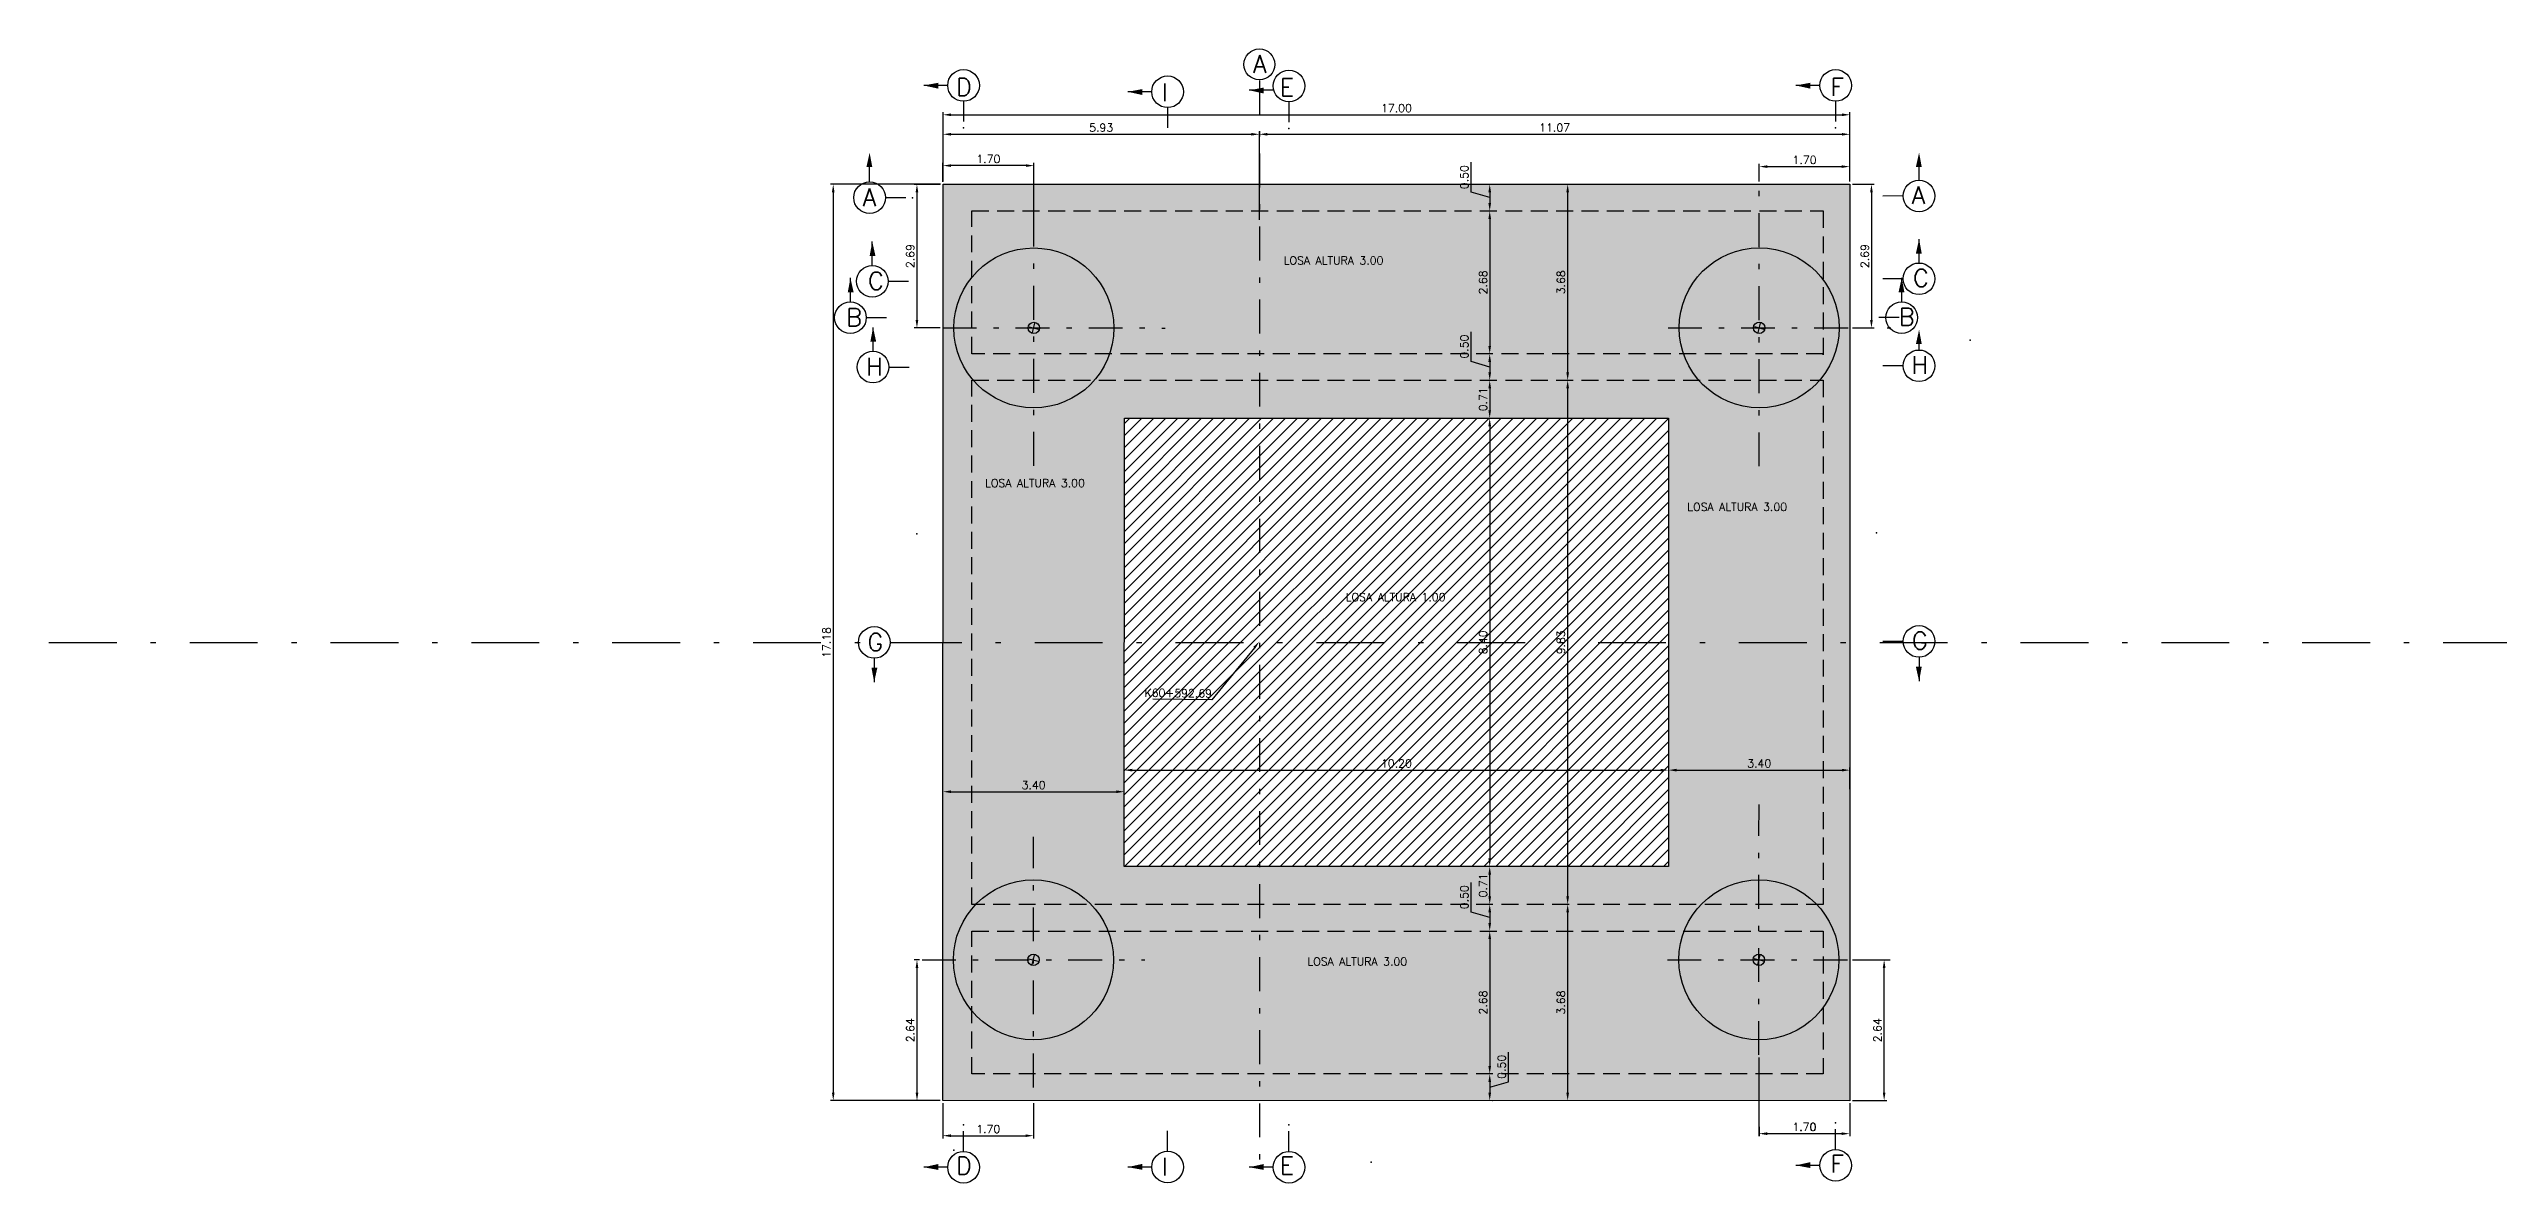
# Model space of a CAD drawing. Header units: metres. Extents: x 1080427 to 1081241, y 976768 to 977191.
# Drawn here: x 1080643.81 to 1080689.72, y 976913.63 to 976934.9 of the extents above; entities that cross this region are included whole.
import ezdxf
from ezdxf import colors
from ezdxf.entities.mleader import LeaderData, LeaderLine
from ezdxf.math import Vec2, Vec3

# ---------------------------------------------------------------- set-up
doc = ezdxf.new("R2010")
doc.units = ezdxf.units.M
doc.header["$LTSCALE"] = 25.4
doc.linetypes.add('DASHDOT', pattern=[1, 0.5, -0.25, 0, -0.25])
doc.linetypes.add('HIDDEN', pattern=[0.375, 0.25, -0.125])
for name, color, linetype in [('CAISSON ACTUALES', 94, 'Continuous'), ('CIRCULOCONTRAP', 130, 'Continuous'), ('CONTRAPESO', 3, 'Continuous'), ('EJE PUENTE', 41, 'DASHDOT'), ('PILA', 3, 'Continuous'), ('PROY', 9, 'HIDDEN'), ('R175COTR', 7, 'Continuous'), ('SOLIDOS', 9, 'Continuous')]:
    doc.layers.add(name, color=color, linetype=linetype)
for name, color, linetype, lineweight in [('COTA', 1, 'Continuous', 30), ('EJECONTRAPESO', 41, 'DASHDOT', 30), ('EJEPILOTE', 145, 'DASHDOT', 30), ('SOLIDOREFCONT', 254, 'Continuous', 5)]:
    doc.layers.add(name, color=color, linetype=linetype, lineweight=lineweight)
doc.styles.add('romans', font='romans.shx')
doc.dimstyles.new('Copy 75', dxfattribs={"dimtxt": 0.15, "dimasz": 0.15, "dimexe": 0.05, "dimexo": 0.05, "dimgap": 0.05, "dimtad": 1, "dimzin": 0, "dimdsep": 46, "dimtxsty": 'romans', "dimcen": 0.002, "dimclrd": 1, "dimclre": 1, "dimclrt": 3, "dimadec": 4, "dimazin": 0, "dimtfac": 1, "dimtofl": 0, "dimtmove": 1, "dimatfit": 3, "dimfxl": 1, "dimtolj": 1, "dimtzin": 0, "dimarcsym": 1})

# ---------------------------------------------------------------- blocks, each defined once
blk = doc.blocks.new('*D845')
at = {"layer": 'COTA', "color": 1, "lineweight": -2, "transparency": 16777216}
for p, q in [((1080660.571, 976915.128), (1080660.571, 976914.47)), ((1080662.271, 976915.127), (1080662.271, 976914.47)), ((1080660.721, 976914.52), (1080662.121, 976914.52))]:
    blk.add_line(p, q, dxfattribs=at)
at = {"layer": 'COTA', "color": 1, "transparency": 16777216}
for points in [[(1080660.721, 976914.545), (1080660.721, 976914.495), (1080660.571, 976914.52)], [(1080662.121, 976914.545), (1080662.121, 976914.495), (1080662.271, 976914.52)]]:
    blk.add_solid(points, dxfattribs=at)
at = {"layer": 'Defpoints', "color": 0, "transparency": 16777216}
for p in [(1080660.571, 976915.178), (1080662.271, 976915.177), (1080662.271, 976914.52)]:
    blk.add_point(p, dxfattribs=at)
at = {"layer": 'COTA', "color": 3, "transparency": 16777216, "insert": (1080661.421, 976914.645), "char_height": 0.15, "attachment_point": 5, "style": 'romans'}
blk.add_mtext('\\A1;1.70', dxfattribs=at)
blk = doc.blocks.new('*D846')
at = {"layer": 'COTA', "color": 1, "lineweight": -2, "transparency": 16777216}
for p, q in [((1080660.573, 976932.408), (1080660.573, 976933.712)), ((1080660.723, 976933.662), (1080677.423, 976933.662)), ((1080677.573, 976932.408), (1080677.573, 976933.712))]:
    blk.add_line(p, q, dxfattribs=at)
at = {"layer": 'COTA', "color": 1, "transparency": 16777216}
for points in [[(1080660.723, 976933.687), (1080660.723, 976933.637), (1080660.573, 976933.662)], [(1080677.423, 976933.687), (1080677.423, 976933.637), (1080677.573, 976933.662)]]:
    blk.add_solid(points, dxfattribs=at)
at = {"layer": 'Defpoints', "color": 0, "transparency": 16777216}
for p in [(1080677.573, 976933.662), (1080660.573, 976932.358), (1080677.573, 976932.358)]:
    blk.add_point(p, dxfattribs=at)
at = {"layer": 'COTA', "color": 3, "transparency": 16777216, "insert": (1080669.073, 976933.787), "char_height": 0.15, "attachment_point": 5, "style": 'romans'}
blk.add_mtext('\\A1;17.00', dxfattribs=at)
blk = doc.blocks.new('*D847')
at = {"layer": 'COTA', "color": 1, "lineweight": -2, "transparency": 16777216}
for p, q in [((1080660.523, 976932.358), (1080658.465, 976932.358)), ((1080658.515, 976932.208), (1080658.515, 976915.328)), ((1080660.521, 976915.178), (1080658.465, 976915.178))]:
    blk.add_line(p, q, dxfattribs=at)
at = {"layer": 'COTA', "color": 1, "transparency": 16777216}
for points in [[(1080658.49, 976932.208), (1080658.54, 976932.208), (1080658.515, 976932.358)], [(1080658.49, 976915.328), (1080658.54, 976915.328), (1080658.515, 976915.178)]]:
    blk.add_solid(points, dxfattribs=at)
at = {"layer": 'Defpoints', "color": 0, "transparency": 16777216}
for p in [(1080660.573, 976932.358), (1080658.515, 976915.178), (1080660.571, 976915.178)]:
    blk.add_point(p, dxfattribs=at)
at = {"layer": 'COTA', "color": 3, "transparency": 16777216, "insert": (1080658.39, 976923.768), "char_height": 0.15, "attachment_point": 5, "rotation": 90, "style": 'romans'}
blk.add_mtext('\\A1;17.18', dxfattribs=at)
blk = doc.blocks.new('*D848')
at = {"layer": 'COTA', "color": 1, "lineweight": -2, "transparency": 16777216}
for p, q in [((1080670.471, 976932.213), (1080670.471, 976932.771)), ((1080670.821, 976932.108), (1080670.471, 976932.213)), ((1080670.821, 976932.208), (1080670.821, 976932.009))]:
    blk.add_line(p, q, dxfattribs=at)
at = {"layer": 'COTA', "color": 1, "transparency": 16777216}
for points in [[(1080670.796, 976932.208), (1080670.846, 976932.208), (1080670.821, 976932.358)], [(1080670.796, 976932.009), (1080670.846, 976932.009), (1080670.821, 976931.859)]]:
    blk.add_solid(points, dxfattribs=at)
at = {"layer": 'Defpoints', "color": 0, "transparency": 16777216}
for p in [(1080670.821, 976932.358), (1080670.821, 976931.859), (1080670.821, 976931.859)]:
    blk.add_point(p, dxfattribs=at)
at = {"layer": 'COTA', "color": 3, "transparency": 16777216, "insert": (1080670.346, 976932.492), "char_height": 0.15, "attachment_point": 5, "rotation": 90, "style": 'romans'}
blk.add_mtext('\\A1;0.50', dxfattribs=at)
blk = doc.blocks.new('*D849')
at = {"layer": 'COTA', "color": 1, "lineweight": -2, "transparency": 16777216}
blk.add_line((1080670.821, 976931.709), (1080670.821, 976929.329), dxfattribs=at)
at = {"layer": 'COTA', "color": 1, "transparency": 16777216}
for points in [[(1080670.796, 976931.709), (1080670.846, 976931.709), (1080670.821, 976931.859)], [(1080670.796, 976929.329), (1080670.846, 976929.329), (1080670.821, 976929.179)]]:
    blk.add_solid(points, dxfattribs=at)
at = {"layer": 'Defpoints', "color": 0, "transparency": 16777216}
for p in [(1080670.821, 976931.859), (1080670.821, 976929.179), (1080670.821, 976929.179)]:
    blk.add_point(p, dxfattribs=at)
at = {"layer": 'COTA', "color": 3, "transparency": 16777216, "insert": (1080670.696, 976930.519), "char_height": 0.15, "attachment_point": 5, "rotation": 90, "style": 'romans'}
blk.add_mtext('\\A1;2.68', dxfattribs=at)
blk = doc.blocks.new('*D850')
at = {"layer": 'COTA', "color": 1, "lineweight": -2, "transparency": 16777216}
for p, q in [((1080670.471, 976929.036), (1080670.471, 976929.593)), ((1080670.821, 976928.931), (1080670.471, 976929.036)), ((1080670.821, 976929.029), (1080670.821, 976928.833))]:
    blk.add_line(p, q, dxfattribs=at)
at = {"layer": 'COTA', "color": 1, "transparency": 16777216}
for points in [[(1080670.796, 976929.029), (1080670.846, 976929.029), (1080670.821, 976929.179)], [(1080670.796, 976928.833), (1080670.846, 976928.833), (1080670.821, 976928.683)]]:
    blk.add_solid(points, dxfattribs=at)
at = {"layer": 'Defpoints', "color": 0, "transparency": 16777216}
for p in [(1080670.821, 976929.179), (1080670.821, 976928.683), (1080670.821, 976928.683)]:
    blk.add_point(p, dxfattribs=at)
at = {"layer": 'COTA', "color": 3, "transparency": 16777216, "insert": (1080670.346, 976929.315), "char_height": 0.15, "attachment_point": 5, "rotation": 90, "style": 'romans'}
blk.add_mtext('\\A1;0.50', dxfattribs=at)
blk = doc.blocks.new('*D851')
at = {"layer": 'COTA', "color": 1, "lineweight": -2, "transparency": 16777216}
for p, q in [((1080670.821, 976927.822), (1080670.821, 976919.718)), ((1080670.87, 976927.972), (1080670.871, 976927.972)), ((1080670.871, 976919.568), (1080670.871, 976919.568))]:
    blk.add_line(p, q, dxfattribs=at)
at = {"layer": 'COTA', "color": 1, "transparency": 16777216}
for points in [[(1080670.796, 976927.822), (1080670.846, 976927.822), (1080670.821, 976927.972)], [(1080670.796, 976919.718), (1080670.846, 976919.718), (1080670.821, 976919.568)]]:
    blk.add_solid(points, dxfattribs=at)
at = {"layer": 'Defpoints', "color": 0, "transparency": 16777216}
for p in [(1080670.82, 976927.972), (1080670.821, 976919.568), (1080670.821, 976919.568)]:
    blk.add_point(p, dxfattribs=at)
at = {"layer": 'COTA', "color": 3, "transparency": 16777216, "insert": (1080670.696, 976923.77), "char_height": 0.15, "attachment_point": 5, "rotation": 90, "style": 'romans'}
blk.add_mtext('\\A1;8.40', dxfattribs=at)
blk = doc.blocks.new('*D852')
at = {"layer": 'COTA', "color": 1, "lineweight": -2, "transparency": 16777216}
for p, q in [((1080670.471, 976918.713), (1080670.471, 976919.27)), ((1080670.821, 976918.608), (1080670.471, 976918.713)), ((1080670.821, 976918.708), (1080670.821, 976918.508))]:
    blk.add_line(p, q, dxfattribs=at)
at = {"layer": 'COTA', "color": 1, "transparency": 16777216}
for points in [[(1080670.796, 976918.708), (1080670.846, 976918.708), (1080670.821, 976918.858)], [(1080670.796, 976918.508), (1080670.846, 976918.508), (1080670.821, 976918.358)]]:
    blk.add_solid(points, dxfattribs=at)
at = {"layer": 'Defpoints', "color": 0, "transparency": 16777216}
for p in [(1080670.821, 976918.858), (1080670.821, 976918.358), (1080670.821, 976918.358)]:
    blk.add_point(p, dxfattribs=at)
at = {"layer": 'COTA', "color": 3, "transparency": 16777216, "insert": (1080670.346, 976918.991), "char_height": 0.15, "attachment_point": 5, "rotation": 90, "style": 'romans'}
blk.add_mtext('\\A1;0.50', dxfattribs=at)
blk = doc.blocks.new('*D853')
at = {"layer": 'COTA', "color": 1, "lineweight": -2, "transparency": 16777216}
blk.add_line((1080670.821, 976918.208), (1080670.821, 976915.827), dxfattribs=at)
at = {"layer": 'COTA', "color": 1, "transparency": 16777216}
for points in [[(1080670.796, 976918.208), (1080670.846, 976918.208), (1080670.821, 976918.358)], [(1080670.796, 976915.827), (1080670.846, 976915.827), (1080670.821, 976915.677)]]:
    blk.add_solid(points, dxfattribs=at)
at = {"layer": 'Defpoints', "color": 0, "transparency": 16777216}
for p in [(1080670.821, 976918.358), (1080670.821, 976915.677), (1080670.821, 976915.677)]:
    blk.add_point(p, dxfattribs=at)
at = {"layer": 'COTA', "color": 3, "transparency": 16777216, "insert": (1080670.696, 976917.017), "char_height": 0.15, "attachment_point": 5, "rotation": 90, "style": 'romans'}
blk.add_mtext('\\A1;2.68', dxfattribs=at)
blk = doc.blocks.new('*D854')
at = {"layer": 'COTA', "color": 1, "lineweight": -2, "transparency": 16777216}
for p, q in [((1080671.171, 976915.532), (1080671.171, 976916.089)), ((1080670.821, 976915.427), (1080671.171, 976915.532)), ((1080670.821, 976915.527), (1080670.821, 976915.327)), ((1080670.87, 976915.177), (1080670.871, 976915.177))]:
    blk.add_line(p, q, dxfattribs=at)
at = {"layer": 'COTA', "color": 1, "transparency": 16777216}
for points in [[(1080670.796, 976915.527), (1080670.846, 976915.527), (1080670.821, 976915.677)], [(1080670.796, 976915.327), (1080670.846, 976915.327), (1080670.821, 976915.177)]]:
    blk.add_solid(points, dxfattribs=at)
at = {"layer": 'Defpoints', "color": 0, "transparency": 16777216}
for p in [(1080670.821, 976915.677), (1080670.82, 976915.177), (1080670.821, 976915.177)]:
    blk.add_point(p, dxfattribs=at)
at = {"layer": 'COTA', "color": 3, "transparency": 16777216, "insert": (1080671.046, 976915.811), "char_height": 0.15, "attachment_point": 5, "rotation": 90, "style": 'romans'}
blk.add_mtext('\\A1;0.50', dxfattribs=at)
blk = doc.blocks.new('*D855')
at = {"layer": 'COTA', "color": 1, "lineweight": -2, "transparency": 16777216}
for p, q in [((1080660.572, 976920.919), (1080660.572, 976920.919)), ((1080660.722, 976920.969), (1080663.821, 976920.969))]:
    blk.add_line(p, q, dxfattribs=at)
at = {"layer": 'COTA', "color": 1, "transparency": 16777216}
for points in [[(1080660.722, 976920.994), (1080660.722, 976920.944), (1080660.572, 976920.969)], [(1080663.821, 976920.994), (1080663.821, 976920.944), (1080663.971, 976920.969)]]:
    blk.add_solid(points, dxfattribs=at)
at = {"layer": 'Defpoints', "color": 0, "transparency": 16777216}
for p in [(1080660.572, 976920.969), (1080663.971, 976920.969), (1080663.971, 976920.969)]:
    blk.add_point(p, dxfattribs=at)
at = {"layer": 'COTA', "color": 3, "transparency": 16777216, "insert": (1080662.271, 976921.094), "char_height": 0.15, "attachment_point": 5, "style": 'romans'}
blk.add_mtext('\\A1;3.40', dxfattribs=at)
blk = doc.blocks.new('*D856')
at = {"layer": 'COTA', "color": 1, "lineweight": -2, "transparency": 16777216}
for p, q in [((1080664.121, 976921.374), (1080674.023, 976921.374)), ((1080674.173, 976921.424), (1080674.173, 976921.424))]:
    blk.add_line(p, q, dxfattribs=at)
at = {"layer": 'COTA', "color": 1, "transparency": 16777216}
for points in [[(1080664.121, 976921.399), (1080664.121, 976921.349), (1080663.971, 976921.374)], [(1080674.023, 976921.399), (1080674.023, 976921.349), (1080674.173, 976921.374)]]:
    blk.add_solid(points, dxfattribs=at)
at = {"layer": 'Defpoints', "color": 0, "transparency": 16777216}
for p in [(1080663.971, 976921.374), (1080674.173, 976921.374), (1080674.173, 976921.374)]:
    blk.add_point(p, dxfattribs=at)
at = {"layer": 'COTA', "color": 3, "transparency": 16777216, "insert": (1080669.072, 976921.499), "char_height": 0.15, "attachment_point": 5, "style": 'romans'}
blk.add_mtext('\\A1;10.20', dxfattribs=at)
blk = doc.blocks.new('*D857')
at = {"layer": 'COTA', "color": 1, "lineweight": -2, "transparency": 16777216}
for p, q in [((1080674.173, 976921.324), (1080674.173, 976921.324)), ((1080674.323, 976921.374), (1080677.423, 976921.374)), ((1080677.573, 976921.019), (1080677.573, 976921.424))]:
    blk.add_line(p, q, dxfattribs=at)
at = {"layer": 'COTA', "color": 1, "transparency": 16777216}
for points in [[(1080674.323, 976921.399), (1080674.323, 976921.349), (1080674.173, 976921.374)], [(1080677.423, 976921.399), (1080677.423, 976921.349), (1080677.573, 976921.374)]]:
    blk.add_solid(points, dxfattribs=at)
at = {"layer": 'Defpoints', "color": 0, "transparency": 16777216}
for p in [(1080674.173, 976921.374), (1080677.573, 976921.374), (1080677.573, 976920.969)]:
    blk.add_point(p, dxfattribs=at)
at = {"layer": 'COTA', "color": 3, "transparency": 16777216, "insert": (1080675.873, 976921.499), "char_height": 0.15, "attachment_point": 5, "style": 'romans'}
blk.add_mtext('\\A1;3.40', dxfattribs=at)
blk = doc.blocks.new('*D858')
at = {"layer": 'COTA', "color": 1, "lineweight": -2, "transparency": 16777216}
blk.add_line((1080672.282, 976932.208), (1080672.282, 976928.833), dxfattribs=at)
at = {"layer": 'COTA', "color": 1, "transparency": 16777216}
for points in [[(1080672.257, 976932.208), (1080672.307, 976932.208), (1080672.282, 976932.358)], [(1080672.257, 976928.833), (1080672.307, 976928.833), (1080672.282, 976928.683)]]:
    blk.add_solid(points, dxfattribs=at)
at = {"layer": 'Defpoints', "color": 0, "transparency": 16777216}
for p in [(1080672.282, 976932.358), (1080672.282, 976928.683), (1080672.282, 976928.683)]:
    blk.add_point(p, dxfattribs=at)
at = {"layer": 'COTA', "color": 3, "transparency": 16777216, "insert": (1080672.157, 976930.521), "char_height": 0.15, "attachment_point": 5, "rotation": 90, "style": 'romans'}
blk.add_mtext('\\A1;3.68', dxfattribs=at)
blk = doc.blocks.new('*D859')
at = {"layer": 'COTA', "color": 1, "lineweight": -2, "transparency": 16777216}
blk.add_line((1080672.282, 976928.533), (1080672.282, 976919.008), dxfattribs=at)
at = {"layer": 'COTA', "color": 1, "transparency": 16777216}
for points in [[(1080672.257, 976928.533), (1080672.307, 976928.533), (1080672.282, 976928.683)], [(1080672.257, 976919.008), (1080672.307, 976919.008), (1080672.282, 976918.858)]]:
    blk.add_solid(points, dxfattribs=at)
at = {"layer": 'Defpoints', "color": 0, "transparency": 16777216}
for p in [(1080672.282, 976928.683), (1080672.282, 976918.858), (1080672.282, 976918.858)]:
    blk.add_point(p, dxfattribs=at)
at = {"layer": 'COTA', "color": 3, "transparency": 16777216, "insert": (1080672.157, 976923.77), "char_height": 0.15, "attachment_point": 5, "rotation": 90, "style": 'romans'}
blk.add_mtext('\\A1;9.83', dxfattribs=at)
blk = doc.blocks.new('*D860')
at = {"layer": 'COTA', "color": 1, "lineweight": -2, "transparency": 16777216}
for p, q in [((1080672.282, 976918.708), (1080672.282, 976915.327)), ((1080672.331, 976915.177), (1080672.332, 976915.177))]:
    blk.add_line(p, q, dxfattribs=at)
at = {"layer": 'COTA', "color": 1, "transparency": 16777216}
for points in [[(1080672.257, 976918.708), (1080672.307, 976918.708), (1080672.282, 976918.858)], [(1080672.257, 976915.327), (1080672.307, 976915.327), (1080672.282, 976915.177)]]:
    blk.add_solid(points, dxfattribs=at)
at = {"layer": 'Defpoints', "color": 0, "transparency": 16777216}
for p in [(1080672.282, 976918.858), (1080672.281, 976915.177), (1080672.282, 976915.177)]:
    blk.add_point(p, dxfattribs=at)
at = {"layer": 'COTA', "color": 3, "transparency": 16777216, "insert": (1080672.157, 976917.017), "char_height": 0.15, "attachment_point": 5, "rotation": 90, "style": 'romans'}
blk.add_mtext('\\A1;3.68', dxfattribs=at)
blk = doc.blocks.new('*D861')
at = {"layer": 'COTA', "color": 1, "lineweight": -2, "transparency": 16777216}
for p, q in [((1080660.573, 976932.408), (1080660.573, 976933.346)), ((1080660.723, 976933.296), (1080666.353, 976933.296)), ((1080666.503, 976931.694), (1080666.503, 976933.346))]:
    blk.add_line(p, q, dxfattribs=at)
at = {"layer": 'COTA', "color": 1, "transparency": 16777216}
for points in [[(1080660.723, 976933.321), (1080660.723, 976933.271), (1080660.573, 976933.296)], [(1080666.353, 976933.321), (1080666.353, 976933.271), (1080666.503, 976933.296)]]:
    blk.add_solid(points, dxfattribs=at)
at = {"layer": 'Defpoints', "color": 0, "transparency": 16777216}
for p in [(1080666.503, 976933.296), (1080660.573, 976932.358), (1080666.503, 976931.644)]:
    blk.add_point(p, dxfattribs=at)
at = {"layer": 'COTA', "color": 3, "transparency": 16777216, "insert": (1080663.538, 976933.421), "char_height": 0.15, "attachment_point": 5, "style": 'romans'}
blk.add_mtext('\\A1;5.93', dxfattribs=at)
blk = doc.blocks.new('*D862')
at = {"layer": 'COTA', "color": 1, "lineweight": -2, "transparency": 16777216}
for p, q in [((1080666.503, 976931.694), (1080666.503, 976933.346)), ((1080666.653, 976933.296), (1080677.423, 976933.296)), ((1080677.573, 976932.408), (1080677.573, 976933.346))]:
    blk.add_line(p, q, dxfattribs=at)
at = {"layer": 'COTA', "color": 1, "transparency": 16777216}
for points in [[(1080666.653, 976933.321), (1080666.653, 976933.271), (1080666.503, 976933.296)], [(1080677.423, 976933.321), (1080677.423, 976933.271), (1080677.573, 976933.296)]]:
    blk.add_solid(points, dxfattribs=at)
at = {"layer": 'Defpoints', "color": 0, "transparency": 16777216}
for p in [(1080677.573, 976933.296), (1080677.573, 976932.358), (1080666.503, 976931.644)]:
    blk.add_point(p, dxfattribs=at)
at = {"layer": 'COTA', "color": 3, "transparency": 16777216, "insert": (1080672.038, 976933.421), "char_height": 0.15, "attachment_point": 5, "style": 'romans'}
blk.add_mtext('\\A1;11.07', dxfattribs=at)
blk = doc.blocks.new('*D938')
at = {"layer": 'COTA', "color": 1, "lineweight": -2, "transparency": 16777216}
blk.add_line((1080670.821, 976928.533), (1080670.821, 976928.123), dxfattribs=at)
at = {"layer": 'COTA', "color": 1, "transparency": 16777216}
for points in [[(1080670.796, 976928.533), (1080670.846, 976928.533), (1080670.821, 976928.683)], [(1080670.796, 976928.123), (1080670.846, 976928.123), (1080670.821, 976927.973)]]:
    blk.add_solid(points, dxfattribs=at)
at = {"layer": 'Defpoints', "color": 0, "transparency": 16777216}
for p in [(1080670.821, 976928.683), (1080670.821, 976927.973), (1080670.821, 976927.973)]:
    blk.add_point(p, dxfattribs=at)
at = {"layer": 'COTA', "color": 3, "transparency": 16777216, "insert": (1080670.696, 976928.328), "char_height": 0.15, "attachment_point": 5, "rotation": 90, "style": 'romans'}
blk.add_mtext('\\A1;0.71', dxfattribs=at)
blk = doc.blocks.new('*D939')
at = {"layer": 'COTA', "color": 1, "lineweight": -2, "transparency": 16777216}
for p, q in [((1080670.771, 976919.567), (1080670.771, 976919.567)), ((1080670.821, 976919.007), (1080670.821, 976919.417))]:
    blk.add_line(p, q, dxfattribs=at)
at = {"layer": 'COTA', "color": 1, "transparency": 16777216}
for points in [[(1080670.796, 976919.417), (1080670.846, 976919.417), (1080670.821, 976919.567)], [(1080670.796, 976919.007), (1080670.846, 976919.007), (1080670.821, 976918.857)]]:
    blk.add_solid(points, dxfattribs=at)
at = {"layer": 'Defpoints', "color": 0, "transparency": 16777216}
for p in [(1080670.821, 976919.567), (1080670.821, 976919.567), (1080670.821, 976918.857)]:
    blk.add_point(p, dxfattribs=at)
at = {"layer": 'COTA', "color": 3, "transparency": 16777216, "insert": (1080670.696, 976919.212), "char_height": 0.15, "attachment_point": 5, "rotation": 90, "style": 'romans'}
blk.add_mtext('\\A1;0.71', dxfattribs=at)
blk = doc.blocks.new('*D1092')
at = {"layer": 'COTA', "color": 1, "lineweight": -2, "transparency": 16777216}
for p, q in [((1080677.571, 976915.128), (1080677.571, 976914.508)), ((1080675.874, 976914.687), (1080675.874, 976914.508)), ((1080676.024, 976914.558), (1080677.421, 976914.558))]:
    blk.add_line(p, q, dxfattribs=at)
at = {"layer": 'COTA', "color": 1, "transparency": 16777216}
for points in [[(1080676.024, 976914.583), (1080676.024, 976914.533), (1080675.874, 976914.558)], [(1080677.421, 976914.583), (1080677.421, 976914.533), (1080677.571, 976914.558)]]:
    blk.add_solid(points, dxfattribs=at)
at = {"layer": 'Defpoints', "color": 0, "transparency": 16777216}
for p in [(1080677.571, 976915.178), (1080675.874, 976914.737), (1080677.571, 976914.558)]:
    blk.add_point(p, dxfattribs=at)
at = {"layer": 'COTA', "color": 3, "transparency": 16777216, "insert": (1080676.722, 976914.683), "char_height": 0.15, "attachment_point": 5, "style": 'romans'}
blk.add_mtext('\\A1;1.70', dxfattribs=at)
blk = doc.blocks.new('*D1099')
at = {"layer": 'COTA', "color": 1, "lineweight": -2, "transparency": 16777216}
for p, q in [((1080660.571, 976932.407), (1080660.571, 976932.759)), ((1080662.126, 976932.709), (1080660.721, 976932.709)), ((1080662.276, 976931.762), (1080662.276, 976932.759))]:
    blk.add_line(p, q, dxfattribs=at)
at = {"layer": 'COTA', "color": 1, "transparency": 16777216}
for points in [[(1080660.721, 976932.734), (1080660.721, 976932.684), (1080660.571, 976932.709)], [(1080662.126, 976932.734), (1080662.126, 976932.684), (1080662.276, 976932.709)]]:
    blk.add_solid(points, dxfattribs=at)
at = {"layer": 'Defpoints', "color": 0, "transparency": 16777216}
for p in [(1080660.571, 976932.709), (1080660.571, 976932.357), (1080662.276, 976931.712)]:
    blk.add_point(p, dxfattribs=at)
at = {"layer": 'COTA', "color": 3, "transparency": 16777216, "insert": (1080661.423, 976932.834), "char_height": 0.15, "attachment_point": 5, "style": 'romans'}
blk.add_mtext('\\A1;1.70', dxfattribs=at)
blk = doc.blocks.new('*D1100')
at = {"layer": 'COTA', "color": 1, "lineweight": -2, "transparency": 16777216}
for p, q in [((1080660.521, 976932.357), (1080660.034, 976932.357)), ((1080660.084, 976932.207), (1080660.084, 976929.816)), ((1080660.521, 976929.666), (1080660.034, 976929.666))]:
    blk.add_line(p, q, dxfattribs=at)
at = {"layer": 'COTA', "color": 1, "transparency": 16777216}
for points in [[(1080660.059, 976932.207), (1080660.109, 976932.207), (1080660.084, 976932.357)], [(1080660.059, 976929.816), (1080660.109, 976929.816), (1080660.084, 976929.666)]]:
    blk.add_solid(points, dxfattribs=at)
at = {"layer": 'Defpoints', "color": 0, "transparency": 16777216}
for p in [(1080660.571, 976932.357), (1080660.084, 976929.666), (1080660.571, 976929.666)]:
    blk.add_point(p, dxfattribs=at)
at = {"layer": 'COTA', "color": 3, "transparency": 16777216, "insert": (1080659.959, 976931.012), "char_height": 0.15, "attachment_point": 5, "rotation": 90, "style": 'romans'}
blk.add_mtext('\\A1;2.69', dxfattribs=at)
blk = doc.blocks.new('*D1101')
at = {"layer": 'COTA', "color": 1, "lineweight": -2, "transparency": 16777216}
for p, q in [((1080675.875, 976932.408), (1080675.875, 976932.74)), ((1080676.025, 976932.69), (1080677.421, 976932.69)), ((1080677.571, 976932.408), (1080677.571, 976932.74))]:
    blk.add_line(p, q, dxfattribs=at)
at = {"layer": 'COTA', "color": 1, "transparency": 16777216}
for points in [[(1080676.025, 976932.715), (1080676.025, 976932.665), (1080675.875, 976932.69)], [(1080677.421, 976932.715), (1080677.421, 976932.665), (1080677.571, 976932.69)]]:
    blk.add_solid(points, dxfattribs=at)
at = {"layer": 'Defpoints', "color": 0, "transparency": 16777216}
for p in [(1080677.571, 976932.69), (1080675.875, 976932.358), (1080677.571, 976932.358)]:
    blk.add_point(p, dxfattribs=at)
at = {"layer": 'COTA', "color": 3, "transparency": 16777216, "insert": (1080676.723, 976932.815), "char_height": 0.15, "attachment_point": 5, "style": 'romans'}
blk.add_mtext('\\A1;1.70', dxfattribs=at)
blk = doc.blocks.new('*D1102')
at = {"layer": 'COTA', "color": 1, "lineweight": -2, "transparency": 16777216}
for p, q in [((1080660.131, 976917.817), (1080660.035, 976917.817)), ((1080660.085, 976917.667), (1080660.085, 976915.328)), ((1080660.521, 976915.178), (1080660.035, 976915.178))]:
    blk.add_line(p, q, dxfattribs=at)
at = {"layer": 'COTA', "color": 1, "transparency": 16777216}
for points in [[(1080660.06, 976917.667), (1080660.11, 976917.667), (1080660.085, 976917.817)], [(1080660.06, 976915.328), (1080660.11, 976915.328), (1080660.085, 976915.178)]]:
    blk.add_solid(points, dxfattribs=at)
at = {"layer": 'Defpoints', "color": 0, "transparency": 16777216}
for p in [(1080660.181, 976917.817), (1080660.085, 976915.178), (1080660.571, 976915.178)]:
    blk.add_point(p, dxfattribs=at)
at = {"layer": 'COTA', "color": 3, "transparency": 16777216, "insert": (1080659.96, 976916.497), "char_height": 0.15, "attachment_point": 5, "rotation": 90, "style": 'romans'}
blk.add_mtext('\\A1;2.64', dxfattribs=at)
blk = doc.blocks.new('*D1103')
at = {"layer": 'COTA', "color": 1, "lineweight": -2, "transparency": 16777216}
for p, q in [((1080675.867, 976915.984), (1080675.867, 976914.508)), ((1080677.571, 976915.128), (1080677.571, 976914.508)), ((1080676.017, 976914.558), (1080677.421, 976914.558))]:
    blk.add_line(p, q, dxfattribs=at)
at = {"layer": 'COTA', "color": 1, "transparency": 16777216}
for points in [[(1080676.017, 976914.583), (1080676.017, 976914.533), (1080675.867, 976914.558)], [(1080677.421, 976914.583), (1080677.421, 976914.533), (1080677.571, 976914.558)]]:
    blk.add_solid(points, dxfattribs=at)
at = {"layer": 'Defpoints', "color": 0, "transparency": 16777216}
for p in [(1080675.867, 976916.034), (1080677.571, 976915.178), (1080677.571, 976914.558)]:
    blk.add_point(p, dxfattribs=at)
at = {"layer": 'COTA', "color": 3, "transparency": 16777216, "insert": (1080676.719, 976914.683), "char_height": 0.15, "attachment_point": 5, "style": 'romans'}
blk.add_mtext('\\A1;1.70', dxfattribs=at)
blk = doc.blocks.new('*D1104')
at = {"layer": 'COTA', "color": 1, "lineweight": -2, "transparency": 16777216}
for p, q in [((1080677.623, 976917.817), (1080678.265, 976917.817)), ((1080678.215, 976915.328), (1080678.215, 976917.667)), ((1080677.621, 976915.178), (1080678.265, 976915.178))]:
    blk.add_line(p, q, dxfattribs=at)
at = {"layer": 'COTA', "color": 1, "transparency": 16777216}
for points in [[(1080678.19, 976917.667), (1080678.24, 976917.667), (1080678.215, 976917.817)], [(1080678.19, 976915.328), (1080678.24, 976915.328), (1080678.215, 976915.178)]]:
    blk.add_solid(points, dxfattribs=at)
at = {"layer": 'Defpoints', "color": 0, "transparency": 16777216}
for p in [(1080677.573, 976917.817), (1080678.215, 976917.817), (1080677.571, 976915.178)]:
    blk.add_point(p, dxfattribs=at)
at = {"layer": 'COTA', "color": 3, "transparency": 16777216, "insert": (1080678.09, 976916.497), "char_height": 0.15, "attachment_point": 5, "rotation": 90, "style": 'romans'}
blk.add_mtext('\\A1;2.64', dxfattribs=at)
blk = doc.blocks.new('*D1105')
at = {"layer": 'COTA', "color": 1, "lineweight": -2, "transparency": 16777216}
for p, q in [((1080677.621, 976932.358), (1080678.027, 976932.358)), ((1080677.977, 976932.208), (1080677.977, 976929.816)), ((1080677.619, 976929.666), (1080678.027, 976929.666))]:
    blk.add_line(p, q, dxfattribs=at)
at = {"layer": 'COTA', "color": 1, "transparency": 16777216}
for points in [[(1080677.952, 976932.208), (1080678.002, 976932.208), (1080677.977, 976932.358)], [(1080677.952, 976929.816), (1080678.002, 976929.816), (1080677.977, 976929.666)]]:
    blk.add_solid(points, dxfattribs=at)
at = {"layer": 'Defpoints', "color": 0, "transparency": 16777216}
for p in [(1080677.571, 976932.358), (1080677.569, 976929.666), (1080677.977, 976929.666)]:
    blk.add_point(p, dxfattribs=at)
at = {"layer": 'COTA', "color": 3, "transparency": 16777216, "insert": (1080677.852, 976931.012), "char_height": 0.15, "attachment_point": 5, "rotation": 90, "style": 'romans'}
blk.add_mtext('\\A1;2.69', dxfattribs=at)

msp = doc.modelspace()

# ---------------------------------------------------------------- hatches: boundary and pattern name
at = {"layer": 'SOLIDOREFCONT', "transparency": 33554556}
h = msp.add_hatch(color=17, dxfattribs=at)
h.dxf.hatch_style = 1
h.paths.add_polyline_path([(1080660.573263, 976932.358463), (1080660.570608, 976915.177521), (1080677.573263, 976915.176521), (1080677.573263, 976932.358463)])
h.paths.add_polyline_path([(1080674.173263, 976927.97218), (1080674.173263, 976919.567994), (1080663.971134, 976919.568594), (1080663.972738, 976927.97218)], flags=16)
at = {"layer": 'SOLIDOS'}
h = msp.add_hatch(dxfattribs=at)
h.set_pattern_fill('ANSI31', color=250, scale=0.05)
h.set_pattern_definition([(45, (0, 0), (-0.112253201513, 0.112253201513), [])])
h.paths.add_polyline_path([(1080663.972738, 976927.97218), (1080674.173263, 976927.97218), (1080674.173263, 976919.567994), (1080663.971134, 976919.568594)])

# ---------------------------------------------------------------- linework, layer by layer
for p, q in [((1080660.662678, 976934.211879), (1080660.211627, 976934.211879)), ((1080664.487249, 976934.093226), (1080664.036197, 976934.093226)), ((1080666.763708, 976934.121616), (1080666.312656, 976934.121616)), ((1080677.010725, 976934.211879), (1080676.559673, 976934.211879)), ((1080660.956927, 976933.914569), (1080660.956927, 976933.533385)), ((1080664.781497, 976933.795916), (1080664.781497, 976933.414733)), ((1080667.057957, 976933.905781), (1080667.057957, 976933.524597)), ((1080677.304974, 976933.914569), (1080677.304974, 976933.533385)), ((1080660.956927, 976914.22559), (1080660.956927, 976914.606774)), ((1080664.781497, 976914.227988), (1080664.781497, 976914.609171)), ((1080667.057957, 976914.225849), (1080667.057957, 976914.607032)), ((1080677.304974, 976914.260756), (1080677.304974, 976914.641939)), ((1080660.662678, 976913.92828), (1080660.211627, 976913.92828)), ((1080664.487249, 976913.930677), (1080664.036197, 976913.930677)), ((1080666.763708, 976913.928538), (1080666.312656, 976913.928538)), ((1080677.010725, 976913.963446), (1080676.559673, 976913.963446))]:
    msp.add_line(p, q)
for p in [(1080660.956927, 976933.414733), (1080667.057957, 976933.405945), (1080677.304974, 976933.414733), (1080660.956927, 976914.725426), (1080667.057957, 976914.725684), (1080677.304974, 976914.760592), (1080660.774238, 976914.245891), (1080668.60094, 976914.025201)]:
    msp.add_point(p)
for points in [[(1080660.482482, 976934.151957), (1080660.482482, 976934.261714), (1080660.211627, 976934.211879)], [(1080664.307052, 976934.033305), (1080664.307052, 976934.143062), (1080664.036197, 976934.093226)], [(1080666.583512, 976934.061694), (1080666.583512, 976934.171452), (1080666.312656, 976934.121616)], [(1080676.830528, 976934.151957), (1080676.830528, 976934.261714), (1080676.559673, 976934.211879)], [(1080660.482482, 976913.988202), (1080660.482482, 976913.878445), (1080660.211627, 976913.92828)], [(1080664.307052, 976913.990599), (1080664.307052, 976913.880842), (1080664.036197, 976913.930677)], [(1080666.583512, 976913.98846), (1080666.583512, 976913.878703), (1080666.312656, 976913.928538)], [(1080676.830528, 976914.023367), (1080676.830528, 976913.91361), (1080676.559673, 976913.963446)]]:
    msp.add_solid(points)
at = {"layer": 'CAISSON ACTUALES'}
for p, q in [((1080675.786556, 976929.689683), (1080675.960757, 976929.644361)), ((1080675.850995, 976929.579922), (1080675.896318, 976929.754122)), ((1080662.180294, 976917.838823), (1080662.354494, 976917.7935)), ((1080662.244733, 976917.729061), (1080662.290055, 976917.903262)), ((1080675.780797, 976917.841126), (1080675.954998, 976917.795803)), ((1080675.845236, 976917.731364), (1080675.890559, 976917.905565))]:
    msp.add_line(p, q, dxfattribs=at)
at = {"layer": 'CIRCULOCONTRAP'}
for centre, radius in [((1080666.503263, 976934.606216), 0.289667), ((1080660.956927, 976934.211199), 0.296631), ((1080664.781497, 976934.092547), 0.296631), ((1080667.057957, 976934.202412), 0.296631), ((1080677.304974, 976934.211199), 0.296631), ((1080659.196048, 976932.108489), 0.296631), ((1080678.869421, 976932.139883), 0.296631), ((1080678.869421, 976930.586163), 0.296631), ((1080659.247535, 976930.539495), 0.296631), ((1080658.837665, 976929.858627), 0.296631), ((1080678.544031, 976929.858627), 0.296631), ((1080659.261477, 976928.930942), 0.296631), ((1080678.869421, 976928.954923), 0.296631), ((1080659.282697, 976923.767992), 0.296631), ((1080678.869421, 976923.786663), 0.296631), ((1080660.956927, 976913.928959), 0.296631), ((1080664.781497, 976913.931357), 0.296631), ((1080667.057957, 976913.929218), 0.296631), ((1080677.304974, 976913.964125), 0.296631)]:
    msp.add_circle(centre, radius, dxfattribs=at)
at = {"layer": 'CONTRAPESO'}
for points in [[(1080660.573263, 976932.358463), (1080677.573263, 976932.358463), (1080677.573263, 976915.176521), (1080660.570608, 976915.177521)], [(1080663.972738, 976927.97218), (1080674.173263, 976927.97218), (1080674.173263, 976919.567994), (1080663.971134, 976919.568594)]]:
    msp.add_lwpolyline(points, close=True, dxfattribs=at)
at = {"layer": 'EJE PUENTE', "ltscale": 0.1}
msp.add_lwpolyline([(1080643.813269, 976923.767992), (1081123.813502, 976923.767992)], dxfattribs=at)
at = {"layer": 'EJECONTRAPESO', "ltscale": 0.05}
msp.add_lwpolyline([(1080666.503263, 976934.306252), (1080666.503263, 976914.027987)], dxfattribs=at)
at = {"layer": 'EJEPILOTE', "ltscale": 0.05}
for points in [[(1080675.872355, 976927.072404), (1080675.875126, 976932.358463)], [(1080662.272814, 976927.079641), (1080662.275586, 976931.775507)], [(1080660.564265, 976929.666091), (1080664.737874, 976929.66399)], [(1080674.163806, 976929.667883), (1080678.337415, 976929.665782)], [(1080675.866591, 976916.033854), (1080675.869363, 976920.72972)], [(1080662.266083, 976915.425924), (1080662.268854, 976920.12179)], [(1080660.180889, 976917.817134), (1080664.354498, 976917.815033)], [(1080674.152941, 976917.818354), (1080678.32655, 976917.816253)]]:
    msp.add_lwpolyline(points, dxfattribs=at)
at = {"layer": 'PILA', "color": 22}
for p, q in [((1080662.187015, 976929.687892), (1080662.361216, 976929.642569)), ((1080662.251454, 976929.57813), (1080662.296777, 976929.752331))]:
    msp.add_line(p, q, dxfattribs=at)
at = {"layer": 'PILA', "color": 43}
for centre in [(1080662.274116, 976929.665231), (1080675.873656, 976929.667022), (1080662.267394, 976917.816161), (1080675.867898, 976917.818464)]:
    msp.add_circle(centre, 1.5, dxfattribs=at)
at = {"layer": 'PILA', "color": 22}
for centre in [(1080662.274116, 976929.665231), (1080675.873656, 976929.667022), (1080662.267394, 976917.816161), (1080675.867898, 976917.818464)]:
    msp.add_circle(centre, 0.107259, dxfattribs=at)
at = {"layer": 'PROY', "color": 250, "ltscale": 0.05}
for points in [[(1080677.073263, 976929.163656), (1080677.073263, 976929.178516), (1080661.113263, 976929.178516), (1080661.113263, 976931.858516), (1080677.073263, 976931.858516), (1080677.073263, 976929.163656)], [(1080677.073263, 976915.677021), (1080677.073263, 976915.677021), (1080661.113263, 976915.677021), (1080661.113263, 976918.357521), (1080677.073263, 976918.357521), (1080677.073263, 976915.677021)]]:
    msp.add_lwpolyline(points, dxfattribs=at)
msp.add_lwpolyline([(1080661.113263, 976918.857521), (1080661.113263, 976928.683369), (1080677.073263, 976928.683369), (1080677.073263, 976918.857521)], close=True, dxfattribs=at)
at = {"layer": 'R175COTR'}
for p, q in [((1080659.195368, 976932.402738), (1080659.195368, 976932.85379)), ((1080678.870101, 976932.434131), (1080678.870101, 976932.885183)), ((1080659.492678, 976932.108489), (1080659.873862, 976932.108489)), ((1080678.572791, 976932.139883), (1080678.191607, 976932.13487)), ((1080678.870101, 976930.880411), (1080678.870101, 976931.331463)), ((1080659.246856, 976930.833744), (1080659.246856, 976931.284796)), ((1080658.836985, 976930.152876), (1080658.836985, 976930.603928)), ((1080659.544166, 976930.539495), (1080659.925349, 976930.539495)), ((1080678.572791, 976930.586163), (1080678.191607, 976930.586163)), ((1080678.54471, 976930.152876), (1080678.54471, 976930.603928)), ((1080659.134296, 976929.858627), (1080659.515479, 976929.858627)), ((1080659.260798, 976929.225191), (1080659.260798, 976929.676243)), ((1080678.495026, 976929.858627), (1080678.113842, 976929.858627)), ((1080678.870101, 976929.249171), (1080678.870101, 976929.393714)), ((1080659.558108, 976928.930942), (1080659.939292, 976928.930942)), ((1080678.572791, 976928.954923), (1080678.191607, 976928.954923)), ((1080659.579328, 976923.767992), (1080659.960511, 976923.767992)), ((1080678.572791, 976923.786663), (1080678.191607, 976923.786663)), ((1080659.282018, 976923.473744), (1080659.282018, 976923.022692)), ((1080678.870101, 976923.492415), (1080678.870101, 976923.041363))]:
    msp.add_line(p, q, dxfattribs=at)
for p in [(1080660.000792, 976932.106622), (1080679.829719, 976929.436395), (1080660.079164, 976925.801782), (1080678.072955, 976925.820454)]:
    msp.add_point(p, dxfattribs=at)
for points in [[(1080659.136993, 976932.681644), (1080659.24675, 976932.681644), (1080659.196915, 976932.952499)], [(1080678.810179, 976932.681644), (1080678.919936, 976932.681644), (1080678.870101, 976932.952499)], [(1080678.810179, 976931.060608), (1080678.919936, 976931.060608), (1080678.870101, 976931.331463)], [(1080659.306777, 976931.01394), (1080659.19702, 976931.01394), (1080659.246856, 976931.284796)], [(1080658.896907, 976930.333073), (1080658.78715, 976930.333073), (1080658.836985, 976930.603928)], [(1080678.484788, 976930.333073), (1080678.594546, 976930.333073), (1080678.54471, 976930.603928)], [(1080659.32072, 976929.405388), (1080659.210962, 976929.405388), (1080659.260798, 976929.676243)], [(1080678.810179, 976929.361901), (1080678.919936, 976929.361901), (1080678.870101, 976929.632756)], [(1080659.341939, 976923.293547), (1080659.232182, 976923.293547), (1080659.282018, 976923.022692)], [(1080678.810179, 976923.312218), (1080678.919936, 976923.312218), (1080678.870101, 976923.041363)]]:
    msp.add_solid(points, dxfattribs=at)

# ---------------------------------------------------------------- texts
at = {"layer": 'COTA', "color": 3, "char_height": 0.15, "width": 2.61014625, "attachment_point": 3, "style": 'romans'}
for s, insert in [('LOSA ALTURA 3.00', (1080668.829351, 976931.004641)), ('LOSA ALTURA 3.00', (1080663.232138, 976926.830341)), ('LOSA ALTURA 3.00', (1080676.395143, 976926.384228)), ('LOSA ALTURA 1.00', (1080669.992323, 976924.692858)), ('LOSA ALTURA 3.00', (1080669.27309, 976917.860243))]:
    msp.add_mtext(s, dxfattribs=dict(at, insert=insert))
at = {"layer": 'R175COTR', "char_height": 0.33, "width": 0.41500103, "attachment_point": 1, "rotation": 359.9999637, "style": 'romans'}
for s, insert in [('{\\C0;A}', (1080666.385652, 976934.778058, 308.056641)), ('{\\C0;A}', (1080659.066597, 976932.280975)), ('{\\C0;A}', (1080678.730318, 976932.320018)), ('{\\C0;C}', (1080659.167281, 976930.711981)), ('{\\C0;C}', (1080678.756456, 976930.766298)), ('{\\C0;B}', (1080658.757411, 976930.031114)), ('{\\C0;B}', (1080678.48916, 976930.038763)), ('{\\C0;H}', (1080659.132027, 976929.103429)), ('{\\C0;H}', (1080678.730318, 976929.135058)), ('{\\C0;G}', (1080678.733235, 976923.966799)), ('{\\C0;G}', (1080659.155562, 976923.940478))]:
    msp.add_mtext(s, dxfattribs=dict(at, insert=insert))
at = {"layer": 'R175COTR', "char_height": 0.33, "width": 0.41500103, "style": 'romans'}
for s, insert, attachment_point in [('{\\C0;D}', (1080661.114374, 976934.348009), 3), ('{\\C0;I}', (1080664.785587, 976933.917306), 9), ('{\\C0;E}', (1080667.154981, 976934.339221), 3), ('{\\C0;F}', (1080677.462421, 976934.348009), 3), ('{\\C0;D}', (1080661.114374, 976913.79215), 9), ('{\\C0;I}', (1080664.785587, 976914.106598), 3), ('{\\C0;E}', (1080667.154981, 976913.792408), 9), ('{\\C0;F}', (1080677.462421, 976913.827315), 9)]:
    msp.add_mtext(s, dxfattribs=dict(at, insert=insert, attachment_point=attachment_point))

# ---------------------------------------------------------------- dimensions: what is measured, and where the dimension line sits
at = {"layer": 'COTA', "color": 2}
for base, p1, p2, picture, middle in [((1080677.573263, 976933.661715), (1080660.573263, 976932.358463), (1080677.573263, 976932.358463), '*D846', (1080669.073263, 976933.786715)), ((1080666.503263, 976933.296277), (1080660.573263, 976932.358463), (1080666.503263, 976931.644261), '*D861', (1080663.538263, 976933.421277)), ((1080677.573263, 976933.296277), (1080666.503263, 976931.644261), (1080677.573263, 976932.358463), '*D862', (1080672.038263, 976933.421277)), ((1080660.570608, 976932.709284), (1080662.275548, 976931.71243), (1080660.570608, 976932.357101), '*D1099', (1080661.423078, 976932.834284)), ((1080677.570608, 976932.690488), (1080675.875126, 976932.358463), (1080677.570608, 976932.358463), '*D1101', (1080676.722867, 976932.815488)), ((1080674.173263, 976921.374086), (1080663.971478, 976921.374086), (1080674.173263, 976921.374018), '*D856', (1080669.072371, 976921.499086)), ((1080677.573263, 976921.374018), (1080674.173263, 976921.374018), (1080677.573263, 976920.968819), '*D857', (1080675.873263, 976921.499018)), ((1080663.971401, 976920.968725), (1080660.571503, 976920.969374), (1080663.971401, 976920.968725), '*D855', (1080662.271452, 976921.093725)), ((1080677.570608, 976914.557561), (1080675.866591, 976916.033854), (1080677.570608, 976915.177521), '*D1103', (1080676.7186, 976914.682561)), ((1080662.270946, 976914.519998), (1080660.570948, 976915.177521), (1080662.270946, 976915.177421), '*D845', (1080661.420947, 976914.644998)), ((1080677.570608, 976914.557561), (1080675.873657, 976914.736639), (1080677.570608, 976915.177521), '*D1092', (1080676.722132, 976914.682561))]:
    dim = msp.add_linear_dim(base=base, p1=p1, p2=p2, dimstyle='Copy 75', dxfattribs=at)
    dim.commit()
    dim.dimension.update_dxf_attribs({"geometry": picture, "text_midpoint": middle})
for base, p1, p2, picture, middle in [((1080670.820664, 976931.858516), (1080670.820664, 976932.358463), (1080670.820664, 976931.858516), '*D848', (1080670.345664, 976932.263489)), ((1080658.515336, 976915.177521), (1080660.573263, 976932.358463), (1080660.570608, 976915.177521), '*D847', (1080658.390336, 976923.767992)), ((1080660.084114, 976929.666088), (1080660.570608, 976932.357101), (1080660.570608, 976929.666088), '*D1100', (1080659.959114, 976931.011594)), ((1080672.282177, 976928.683369), (1080672.282177, 976932.358463), (1080672.282177, 976928.683369), '*D858', (1080672.157177, 976930.520916)), ((1080677.976648, 976929.666169), (1080677.570608, 976932.358463), (1080677.569253, 976929.666169), '*D1105', (1080677.851648, 976931.012316)), ((1080670.820664, 976929.178516), (1080670.820664, 976931.858516), (1080670.820664, 976929.178516), '*D849', (1080670.695664, 976930.518516)), ((1080670.820664, 976928.683369), (1080670.820664, 976929.178516), (1080670.820664, 976928.683369), '*D850', (1080670.345664, 976929.085942)), ((1080670.820664, 976927.973369), (1080670.820664, 976928.683369), (1080670.820664, 976927.973369), '*D938', (1080670.695664, 976928.328369)), ((1080672.282177, 976918.857521), (1080672.282177, 976928.683369), (1080672.282177, 976918.857521), '*D859', (1080672.157177, 976923.770445)), ((1080670.820887, 976919.568191), (1080670.820466, 976927.97218), (1080670.820776, 976919.568191), '*D851', (1080670.695887, 976923.770185)), ((1080670.820647, 976919.567418), (1080670.820647, 976918.857418), (1080670.820676, 976919.567418), '*D939', (1080670.695647, 976919.212418)), ((1080670.820664, 976918.357521), (1080670.820664, 976918.857521), (1080670.820664, 976918.357521), '*D852', (1080670.345664, 976918.762521)), ((1080672.282177, 976915.176832), (1080672.282177, 976918.857521), (1080672.281382, 976915.176832), '*D860', (1080672.157177, 976917.017177)), ((1080670.820664, 976915.677021), (1080670.820664, 976918.357521), (1080670.820664, 976915.677021), '*D853', (1080670.695664, 976917.017271)), ((1080660.084747, 976915.177521), (1080660.180889, 976917.817134), (1080660.570608, 976915.177521), '*D1102', (1080659.959747, 976916.497327)), ((1080678.214887, 976917.816632), (1080677.570608, 976915.177735), (1080677.573263, 976917.816632), '*D1104', (1080678.089887, 976916.497183)), ((1080670.820664, 976915.176918), (1080670.820664, 976915.677021), (1080670.819683, 976915.176918), '*D854', (1080671.045664, 976915.58197))]:
    dim = msp.add_linear_dim(base=base, p1=p1, p2=p2, angle=90, dimstyle='Copy 75', dxfattribs=at)
    dim.commit()
    dim.dimension.update_dxf_attribs({"geometry": picture, "text_midpoint": middle})

# ---------------------------------------------------------------- leaders
at = {"layer": 'COTA'}
ml = msp.add_multileader_mtext('Standard', dxfattribs=at)
ml.set_content('K60+592.69', color=3, style='romans')
ml.set_leader_properties(color=256)
ml.build(insert=Vec2(0, 0))
ml.multileader.update_dxf_attribs({"text_left_attachment_type": 6, "text_right_attachment_type": 6, "dogleg_length": 0, "arrow_head_size": 0.15})
ctx = ml.context
ctx.base_point, ctx.char_height, ctx.arrow_head_size, ctx.landing_gap_size, ctx.plane_origin, ctx.plane_x_axis, ctx.plane_y_axis = Vec3(1080664.26416, 976922.706328), 0.15, 0.15, 0, Vec3(1080664.271684, 976929.92986), Vec3(0.999935266, -0.01137822), Vec3(0.01137822, 0.999935266)
ctx.left_attachment, ctx.right_attachment, ctx.text_align_type = 6, 6, 2
notes = []
notes.append((ctx, [(1, (1, 1, 0), (1080665.614073, 976922.690968), (-1, 0), 0, [(0, [(1080666.503263, 976923.78607)], 0, [])])]))
ctx.mtext.insert, ctx.mtext.text_direction, ctx.mtext.rotation, ctx.mtext.alignment, ctx.mtext.flow_direction = Vec3(1080665.616208, 976922.886316), Vec3(0.999935266, -0.01137822), 6.271806842, 3, 5
for ctx, leaders in notes:
    for number, flags, end, landing, length, lines in leaders:
        leader = LeaderData()
        leader.index, (leader.has_last_leader_line, leader.has_dogleg_vector, leader.attachment_direction) = number, flags
        leader.last_leader_point, leader.dogleg_vector, leader.dogleg_length = Vec3(end), Vec3(landing), length
        for number, points, colour, breaks in lines:
            line = LeaderLine()
            line.index, line.vertices, line.color, line.breaks = number, Vec3.list(points), colors.encode_raw_color(colour), breaks
            leader.lines.append(line)
        ctx.leaders.append(leader)

doc.saveas('drawing.dxf')
